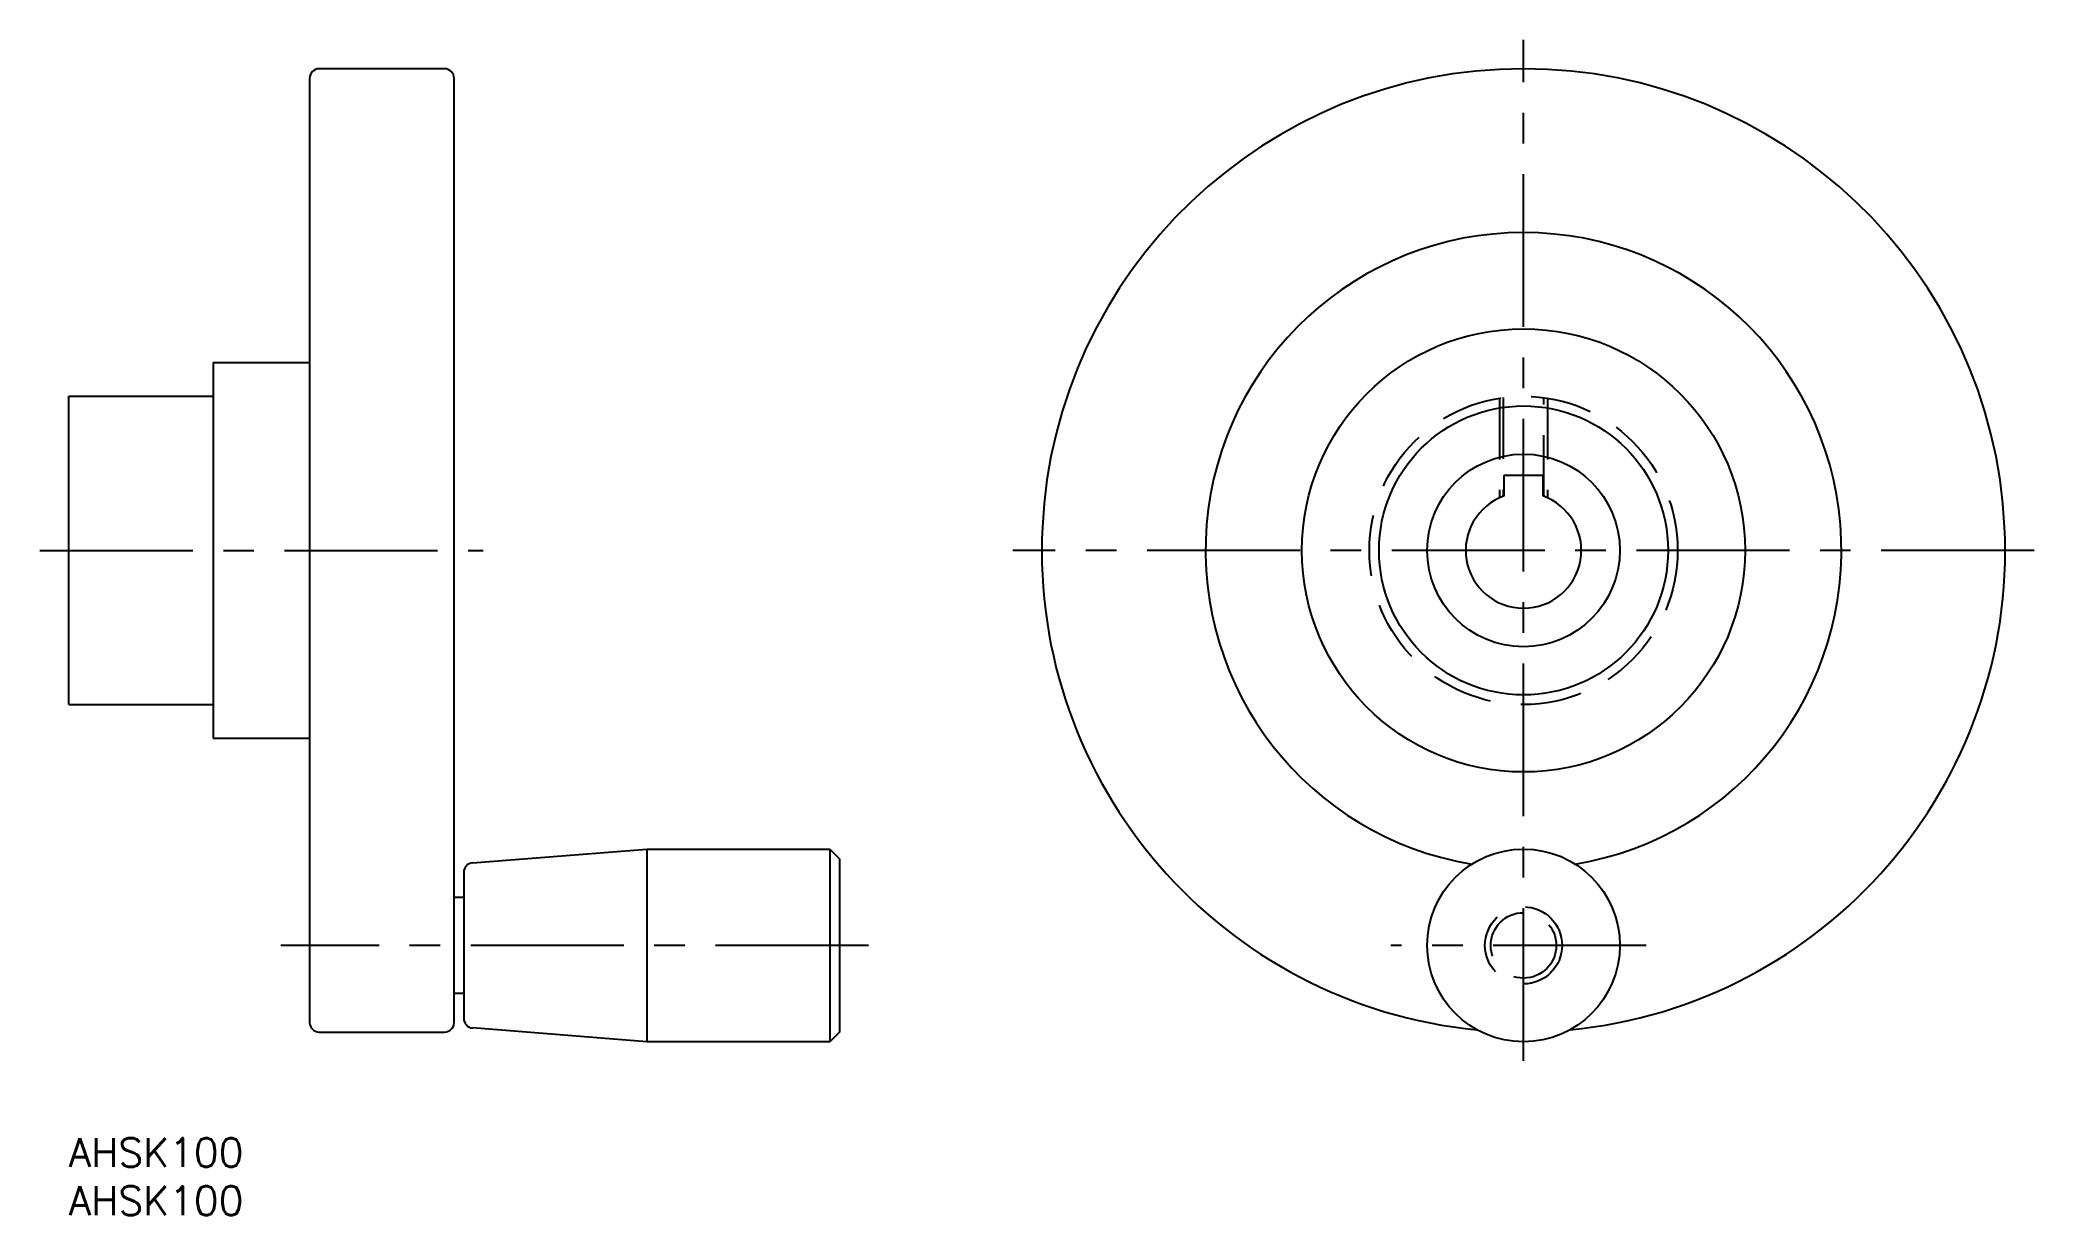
# Model space of a CAD drawing. Extents: x -3 to 204, y -8 to 114.
import ezdxf

# ---------------------------------------------------------------- set-up
doc = ezdxf.new("R2010")
doc.units = 0
doc.header["$LTSCALE"] = 0.5
doc.linetypes.add('CENTER', pattern=[50.8, 31.75, -6.35, 6.35, -6.35])
doc.linetypes.add('DASHED', pattern=[19.05, 12.7, -6.35])
for name, color, linetype in [('MSM_CENTER', 1, 'CENTER'), ('MSM_CONTINUOUS', 7, 'CONTINUOUS'), ('MSM_DASHED', 4, 'DASHED'), ('MSM_PART_NUMBER', 7, 'CONTINUOUS')]:
    doc.layers.add(name, color=color, linetype=linetype)
doc.styles.get("Standard").update_dxf_attribs({"font": 'txt.shx', "height": 3, "bigfont": 'bigfont.shx'})

# ---------------------------------------------------------------- blocks, each defined once
blk = doc.blocks.new('*U7')
at = {"layer": 'MSM_PART_NUMBER'}
blk.add_text('AHSK100', height=3, dxfattribs=at).set_placement((0, -3))
blk = doc.blocks.new('*U8')
at = {"layer": 'MSM_PART_NUMBER'}
blk.add_text('AHSK100', height=3, dxfattribs=at).set_placement((0, -8))

msp = doc.modelspace()

# ---------------------------------------------------------------- linework, layer by layer
at = {"layer": 'MSM_CENTER'}
for p, q in [((151, 8), (151, 114)), ((-3, 61), (43, 61)), ((204, 61), (98, 61)), ((83, 20), (22, 20)), ((163.74, 20), (137.24, 20))]:
    msp.add_line(p, q, dxfattribs=at)
at = {"layer": 'MSM_CONTINUOUS'}
for p, q in [((25, 110), (25, 12)), ((39, 111), (26, 111)), ((40, 12), (40, 110)), ((15, 80.5), (15, 41.5)), ((15, 80.5), (25, 80.5)), ((0, 45), (0, 77)), ((0, 77), (15, 77)), ((149, 68.8), (153, 68.8)), ((149, 66.66), (149, 68.8)), ((153, 68.8), (153, 66.66)), ((0, 45), (15, 45)), ((15, 41.5), (25, 41.5)), ((41.92, 28.57), (60, 30)), ((60, 30), (60, 10)), ((60, 30), (79, 30)), ((79, 30), (79, 10)), ((79, 30), (80, 29)), ((80, 29), (80, 11)), ((41, 27.58), (41, 12.42)), ((40, 25), (41, 25)), ((41, 15), (40, 15)), ((26, 11), (39, 11)), ((60, 10), (41.92, 11.43)), ((80, 11), (79, 10)), ((79, 10), (60, 10))]:
    msp.add_line(p, q, dxfattribs=at)
for centre, radius in [((151, 61), 23), ((151, 61), 15), ((151, 61), 10), ((151, 20), 10)]:
    msp.add_circle(centre, radius, dxfattribs=at)
for centre, radius, start, end in [((26, 110), 1, 90, 180), ((39, 110), 1, 360, 90), ((151, 61), 50, 275.5181, 264.4819), ((151, 61), 33, 279.3564, 260.6436), ((151, 61), 6, 109.4712, 70.5288), ((42, 27.58), 1, 94.514, 180), ((42, 12.42), 1, 180, 265.486), ((26, 12), 1, 180, 270), ((39, 12), 1, 270, 0)]:
    msp.add_arc(centre, radius, start, end, dxfattribs=at)
at = {"layer": 'MSM_DASHED'}
for p, q in [((148.5, 76.8), (148.5, 66.45)), ((148.9, 76.86), (148.9, 66.62)), ((153.1, 66.62), (153.1, 76.86)), ((153.5, 76.8), (153.5, 66.45))]:
    msp.add_line(p, q, dxfattribs=at)
for centre, radius in [((151, 61), 16), ((151, 20), 4), ((151, 20), 3.4)]:
    msp.add_circle(centre, radius, dxfattribs=at)

# ---------------------------------------------------------------- block references
at = {"layer": 'MSM_CONTINUOUS'}
for name in ['*U7', '*U8']:
    msp.add_blockref(name, (0, 0), dxfattribs=at)

doc.saveas('drawing.dxf')
